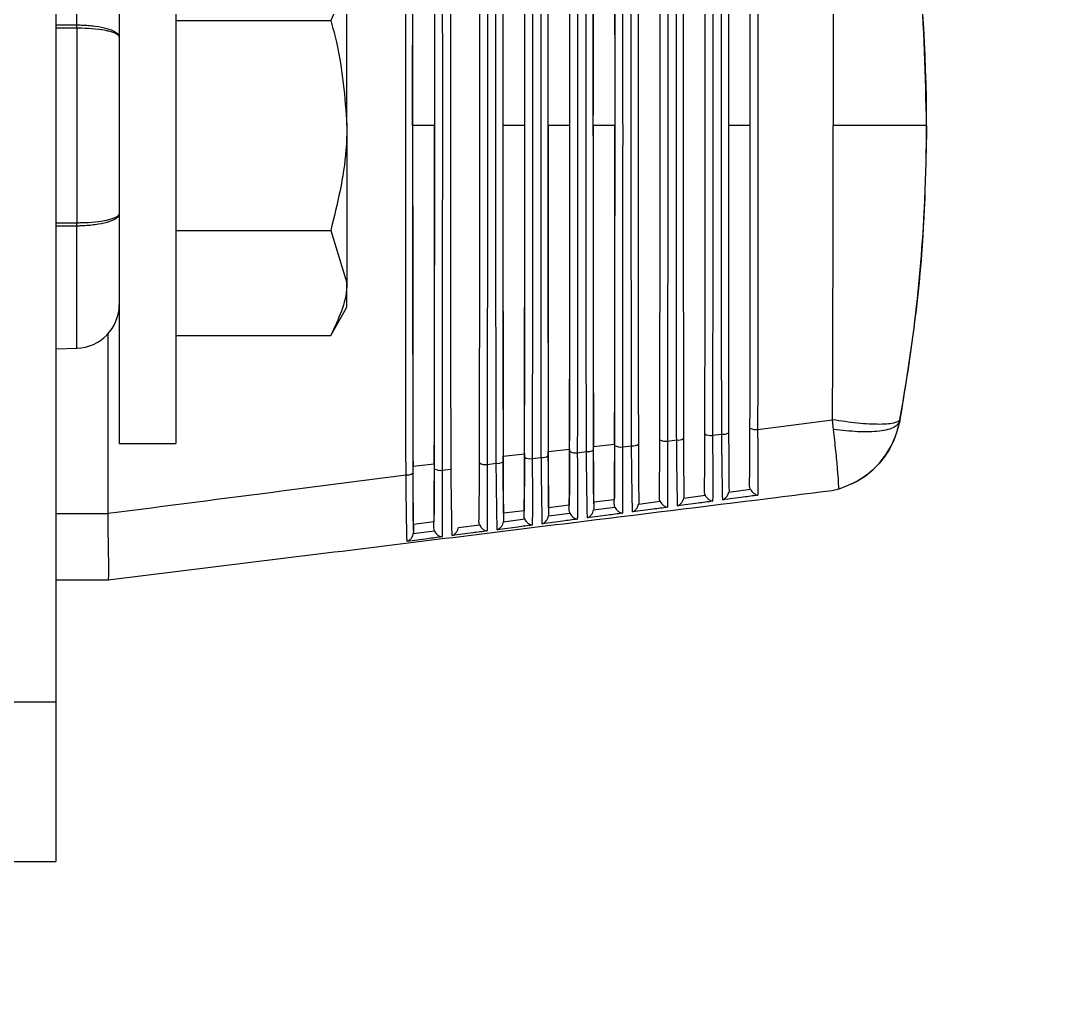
# Model space of a CAD drawing. Extents: x 2 to 136, y 1 to 99.
# Drawn here: x 132.686 to 134.094, y 44.081 to 45.434 of the extents above; entities that cross this region are included whole.
import ezdxf

# ---------------------------------------------------------------- set-up
doc = ezdxf.new("R2010")
doc.units = 0
doc.header["$MEASUREMENT"] = 0
doc.layers.add('OBJECT', color=7, linetype='CONTINUOUS')

msp = doc.modelspace()

# ---------------------------------------------------------------- linework, layer by layer
at = {"layer": 'OBJECT'}
for p, q in [((132.7346, 48.475), (132.7346, 44.4974)), ((132.8216, 45.7275), (132.8216, 44.8525)), ((132.8996, 45.7275), (132.8996, 44.8525)), ((132.7632, 45.4283), (132.7632, 45.5962)), ((133.1346, 45.29), (133.1346, 45.5065)), ((132.8996, 45.4343), (133.1123, 45.4343)), ((132.7346, 45.4285), (132.7632, 45.4283)), ((132.7632, 45.4238), (132.7346, 45.4239)), ((132.7632, 45.4238), (132.7632, 45.1562)), ((133.1346, 45.29), (133.1346, 45.0735)), ((133.2552, 45.29), (133.225, 45.29)), ((133.3791, 45.29), (133.3491, 45.29)), ((133.4411, 45.29), (133.4111, 45.29)), ((133.5031, 45.29), (133.4731, 45.29)), ((133.689, 45.29), (133.6592, 45.29)), ((132.7346, 45.1561), (132.7632, 45.1562)), ((132.7632, 44.9837), (132.7632, 45.1517)), ((132.8996, 45.1457), (133.1123, 45.1457)), ((133.1123, 45.1457), (133.1346, 45.0735)), ((133.1346, 45.04), (133.1346, 45.0735)), ((133.1123, 45.0013), (133.1346, 45.04)), ((132.8066, 44.7567), (132.8066, 45.004)), ((132.8996, 45.0013), (133.1123, 45.0013)), ((132.7346, 44.983), (132.7632, 44.9837)), ((133.6993, 44.872), (133.8023, 44.8853)), ((133.8036, 44.8721), (133.8023, 44.8853)), ((133.895, 44.8857), (133.8946, 44.8833)), ((133.5753, 44.856), (133.588, 44.8576)), ((133.6373, 44.864), (133.65, 44.8656)), ((132.8216, 44.8525), (132.8996, 44.8525)), ((133.4115, 44.8419), (133.4407, 44.8451)), ((133.4514, 44.84), (133.4639, 44.8416)), ((133.4735, 44.8486), (133.5027, 44.8517)), ((133.5133, 44.848), (133.5259, 44.8496)), ((133.3495, 44.8352), (133.3787, 44.8384)), ((133.3894, 44.832), (133.4019, 44.8336)), ((133.2255, 44.8216), (133.2548, 44.8248)), ((133.2654, 44.8159), (133.2779, 44.8176)), ((133.3274, 44.8239), (133.3399, 44.8256)), ((133.6597, 44.7858), (133.6895, 44.7897)), ((133.66, 44.7884), (133.6597, 44.7858)), ((133.8109, 44.79), (133.8017, 44.7877)), ((133.829, 44.7971), (133.829, 44.7971)), ((133.5022, 44.7754), (133.474, 44.7719)), ((133.474, 44.7719), (133.474, 44.7633)), ((133.5022, 44.7698), (133.5022, 44.7754)), ((133.5358, 44.7694), (133.5653, 44.7733)), ((133.536, 44.7716), (133.5358, 44.7694)), ((133.5977, 44.7776), (133.6274, 44.7815)), ((133.598, 44.78), (133.5977, 44.7776)), ((132.8066, 44.7565), (132.8066, 44.7567)), ((133.3782, 44.7602), (133.35, 44.7567)), ((133.35, 44.7567), (133.35, 44.7468)), ((133.3782, 44.7532), (133.3782, 44.7602)), ((133.4118, 44.7532), (133.4412, 44.757)), ((133.4402, 44.7678), (133.412, 44.7643)), ((133.412, 44.7643), (133.412, 44.7551)), ((133.4402, 44.7615), (133.4402, 44.7678)), ((133.4738, 44.7613), (133.5032, 44.7651)), ((133.474, 44.7633), (133.4738, 44.7613)), ((132.7346, 44.7565), (132.8066, 44.7565)), ((133.2542, 44.745), (133.226, 44.7415)), ((133.2542, 44.7368), (133.2542, 44.745)), ((133.3499, 44.7451), (133.3791, 44.7489)), ((133.35, 44.7468), (133.3499, 44.7451)), ((133.412, 44.7551), (133.4118, 44.7532)), ((133.2259, 44.7291), (133.255, 44.7328)), ((133.226, 44.7305), (133.2259, 44.7291)), ((133.226, 44.7415), (133.226, 44.7305)), ((133.2879, 44.7371), (133.317, 44.7409)), ((133.0953, 44.7004), (132.8066, 44.665)), ((132.8066, 44.665), (132.7346, 44.665)), ((132.8066, 44.665), (132.8066, 44.665)), ((132.5466, 44.4974), (132.7346, 44.4974)), ((132.7346, 44.4974), (132.7346, 44.278)), ((132.5466, 44.278), (132.7346, 44.278))]:
    msp.add_line(p, q, dxfattribs=at)
at = {"layer": 'OBJECT', "flags": 128}
msp.add_lwpolyline([(132.7632, 45.1517), (132.7432, 45.1516), (132.7346, 45.1515)], dxfattribs=at)
at = {"layer": 'OBJECT'}
for centre, radius, start, end in [((128.8466, 45.29), 6.655, 198.09222, 30.43444), ((128.8466, 45.29), 6.555, 288.09222, 28.91206), ((128.8466, 45.29), 6.5028, 288.09222, 28.06824), ((128.8466, 45.29), 6.4944, 288.09222, 27.92823), ((128.8466, 45.29), 6.3069, 288.09222, 28.09373), ((131.6816, 45.29), 2.25, 359.0318, 6.8113), ((132.4076, 45.426), 0.3556, 359.6364, 0.3636), ((131.6816, 45.29), 2.25, 349.5863, 357.7412), ((132.4076, 45.154), 0.3556, 359.6364, 0.3636), ((132.7616, 45.0437), 0.06, 271.5, 0), ((133.6967, 44.8878), 0.016, 240.2616, 279.3253), ((133.7765, 44.905), 0.12, 295.9218, 349.5863), ((133.5727, 44.8713), 0.0156, 239.3136, 279.5686), ((133.5901, 44.8712), 0.0138, 261.1256, 302.1851), ((133.6347, 44.8795), 0.0158, 239.7883, 279.446), ((133.6521, 44.8794), 0.014, 261.2267, 301.6959), ((133.4488, 44.8549), 0.0152, 238.3863, 279.7966), ((133.466, 44.8549), 0.0134, 260.9271, 303.1549), ((133.5108, 44.8631), 0.0153, 238.8452, 279.6884), ((133.5281, 44.8631), 0.0136, 261.0308, 302.664), ((133.342, 44.8385), 0.0131, 260.7441, 304.1001), ((133.3868, 44.8467), 0.015, 237.923, 279.9121), ((133.404, 44.8467), 0.0133, 260.8346, 303.6271), ((133.2628, 44.8303), 0.0146, 237.0184, 280.1309), ((133.3248, 44.8385), 0.0148, 237.4648, 280.0284), ((133.218, 44.8222), 0.0128, 260.5612, 305.0362)]:
    msp.add_arc(centre, radius, start, end, dxfattribs=at)
for centre, major_axis, start_param, end_param in [((133.2442, 45.29), (0, 2.2176), 1.353401, 1.788192), ((133.236, 45.29), (0, 2.217), 4.497874, 4.926904), ((133.298, 45.29), (0, 2.2137), 4.501238, 4.923539), ((133.3682, 45.29), (0, 2.2111), 1.360135, 1.781458), ((133.36, 45.29), (0, 2.2105), 4.504611, 4.920167), ((133.4302, 45.29), (0, 2.2078), 1.363514, 1.778079), ((133.422, 45.29), (0, 2.2072), 4.507992, 4.916786), ((133.4922, 45.29), (0, 2.2046), 1.366901, 1.774692), ((133.484, 45.29), (0, 2.204), 4.511381, 4.913397), ((133.5542, 45.29), (0, 2.2013), 1.370296, 1.771297), ((133.546, 45.29), (0, 2.2007), 4.514778, 4.91), ((133.6162, 45.29), (0, 2.1981), 1.373699, 1.767893), ((133.608, 45.29), (0, 2.1975), 4.518183, 4.906595), ((133.6782, 45.29), (0, 2.1948), 1.377111, 1.764481), ((133.67, 45.29), (0, 2.1942), 4.521597, 4.903181)]:
    msp.add_ellipse(centre, major_axis=major_axis, ratio=0.008727, start_param=start_param, end_param=end_param, dxfattribs=at)
for points, knots in [([(133.2159, 44.8095), (133.2159, 44.8161), (133.2158, 44.8486), (133.2156, 44.9864), (133.2154, 45.2108), (133.2154, 45.5011), (133.2157, 45.6807), (133.2159, 45.7705)], [0, 0, 0, 0, 0.0206636, 0.1033312, 0.4348087, 0.7174044, 1, 1, 1, 1]), ([(133.225, 45.29), (133.225, 45.3688), (133.2251, 45.5263), (133.2253, 45.6811), (133.2255, 45.7584)], [0, 0, 0, 0, 0.500491, 1, 1, 1, 1]), ([(133.2654, 45.7641), (133.2654, 45.7575), (133.2655, 45.7249), (133.2657, 45.5871), (133.2659, 45.3648), (133.2658, 45.079), (133.2655, 44.9036), (133.2654, 44.8159)], [0, 0, 0, 0, 0.020946, 0.104745, 0.44076, 0.72038, 1, 1, 1, 1]), ([(133.2779, 44.8176), (133.2779, 44.8241), (133.2778, 44.8567), (133.2776, 44.9945), (133.2774, 45.2163), (133.2775, 45.501), (133.2777, 45.6753), (133.2779, 45.7624)], [0, 0, 0, 0, 0.021019, 0.105106, 0.44228, 0.72114, 1, 1, 1, 1]), ([(133.2548, 45.7552), (133.2549, 45.6619), (133.2552, 45.5079), (133.2552, 45.3516), (133.2552, 45.29)], [0, 0, 0, 0, 0.605765, 1, 1, 1, 1]), ([(133.3274, 45.7561), (133.3274, 45.7495), (133.3275, 45.7169), (133.3277, 45.579), (133.3279, 45.3593), (133.3278, 45.079), (133.3275, 44.909), (133.3274, 44.8239)], [0, 0, 0, 0, 0.021311, 0.106568, 0.448432, 0.724216, 1, 1, 1, 1]), ([(133.3399, 44.8256), (133.3399, 44.8321), (133.3398, 44.8647), (133.3396, 45.0027), (133.3394, 45.2218), (133.3395, 45.501), (133.3398, 45.67), (133.3399, 45.7544)], [0, 0, 0, 0, 0.021386, 0.106942, 0.450009, 0.725004, 1, 1, 1, 1]), ([(133.3894, 45.748), (133.3894, 45.7415), (133.3894, 45.7089), (133.3897, 45.5708), (133.3898, 45.3538), (133.3898, 45.0791), (133.3895, 44.9143), (133.3894, 44.832)], [0, 0, 0, 0, 0.0216885, 0.1084547, 0.456373, 0.7281864, 1, 1, 1, 1]), ([(133.4019, 44.8336), (133.4019, 44.8401), (133.4018, 44.8727), (133.4016, 45.0108), (133.4015, 45.2273), (133.4015, 45.5009), (133.4018, 45.6646), (133.4019, 45.7464)], [0, 0, 0, 0, 0.021766, 0.108843, 0.45801, 0.729005, 1, 1, 1, 1]), ([(133.4514, 45.74), (133.4514, 45.7335), (133.4514, 45.7008), (133.4516, 45.5627), (133.4518, 45.3483), (133.4517, 45.0791), (133.4515, 44.9197), (133.4514, 44.84)], [0, 0, 0, 0, 0.022079, 0.110409, 0.464597, 0.732299, 1, 1, 1, 1]), ([(133.4639, 44.8416), (133.4639, 44.8481), (133.4639, 44.8808), (133.4636, 45.0189), (133.4635, 45.2328), (133.4636, 45.5009), (133.4638, 45.6592), (133.4639, 45.7384)], [0, 0, 0, 0, 0.02216, 0.110812, 0.466297, 0.733148, 1, 1, 1, 1]), ([(133.4731, 45.29), (133.4732, 45.3491), (133.4732, 45.4974), (133.4734, 45.6435), (133.4735, 45.7314)], [0, 0, 0, 0, 0.399041, 1, 1, 1, 1]), ([(133.5027, 45.7283), (133.5028, 45.6345), (133.503, 45.4893), (133.5031, 45.3422), (133.5031, 45.29)], [0, 0, 0, 0, 0.645444, 1, 1, 1, 1]), ([(133.5133, 45.732), (133.5134, 45.7255), (133.5134, 45.6928), (133.5136, 45.5546), (133.5138, 45.3428), (133.5137, 45.0791), (133.5135, 44.925), (133.5133, 44.848)], [0, 0, 0, 0, 0.022484, 0.112433, 0.473119, 0.73656, 1, 1, 1, 1]), ([(133.5259, 44.8496), (133.5259, 44.8561), (133.5259, 44.8888), (133.5257, 45.027), (133.5255, 45.2383), (133.5256, 45.5008), (133.5258, 45.6539), (133.5259, 45.7304)], [0, 0, 0, 0, 0.022568, 0.112852, 0.474885, 0.737443, 1, 1, 1, 1]), ([(133.5753, 45.724), (133.5753, 45.7175), (133.5754, 45.6848), (133.5756, 45.5465), (133.5757, 45.3374), (133.5757, 45.0792), (133.5754, 44.9304), (133.5753, 44.856)], [0, 0, 0, 0, 0.022904, 0.114532, 0.481956, 0.740978, 1, 1, 1, 1]), ([(133.588, 44.8576), (133.5879, 44.8642), (133.5879, 44.8969), (133.5877, 45.0352), (133.5875, 45.2438), (133.5876, 45.5008), (133.5878, 45.6485), (133.588, 45.7224)], [0, 0, 0, 0, 0.022991, 0.114969, 0.483793, 0.741896, 1, 1, 1, 1]), ([(133.6373, 45.716), (133.6373, 45.7095), (133.6374, 45.6767), (133.6376, 45.5384), (133.6377, 45.3319), (133.6376, 45.0792), (133.6374, 44.9357), (133.6373, 44.864)], [0, 0, 0, 0, 0.023339, 0.116711, 0.491126, 0.745563, 1, 1, 1, 1]), ([(133.65, 44.8656), (133.65, 44.8722), (133.6499, 44.9049), (133.6497, 45.0433), (133.6496, 45.2492), (133.6497, 45.5008), (133.6499, 45.6432), (133.65, 45.7144)], [0, 0, 0, 0, 0.02343, 0.117164, 0.493038, 0.746519, 1, 1, 1, 1]), ([(133.6993, 45.708), (133.6993, 45.7014), (133.6994, 45.6687), (133.6996, 45.5302), (133.6997, 45.3264), (133.6996, 45.0793), (133.6994, 44.9411), (133.6993, 44.872)], [0, 0, 0, 0, 0.023792, 0.118973, 0.500647, 0.750324, 1, 1, 1, 1]), ([(133.8023, 45.6947), (133.8025, 45.6282), (133.8031, 45.4941), (133.8032, 45.3584), (133.8033, 45.29)], [0, 0, 0, 0, 0.496376, 1, 1, 1, 1]), ([(133.9316, 45.29), (133.9301, 45.3578), (133.927, 45.4934), (133.9057, 45.6273), (133.895, 45.6943)], [0, 0, 0, 0, 0.5, 1, 1, 1, 1]), ([(133.1346, 45.5065), (133.1346, 45.5048), (133.1343, 45.4804), (133.1229, 45.4565), (133.1123, 45.4343)], [0, 0, 0, 0, 0.070213, 1, 1, 1, 1]), ([(133.1123, 45.4343), (133.1151, 45.4244), (133.1282, 45.3774), (133.1318, 45.3286), (133.1346, 45.29)], [0, 0, 0, 0, 0.211002, 1, 1, 1, 1]), ([(132.7632, 45.4283), (132.7653, 45.4282), (132.7742, 45.4281), (132.7892, 45.4268), (132.8012, 45.4244), (132.8112, 45.4213), (132.8191, 45.4175), (132.8216, 45.4134), (132.8216, 45.4113), (132.8216, 45.4113)], [0, 0, 0, 0, 0.069183, 0.283874, 0.497975, 0.542439, 0.769066, 0.9953, 1, 1, 1, 1]), ([(132.8216, 45.4113), (132.8216, 45.4113), (132.8216, 45.4116), (132.8215, 45.4122), (132.8208, 45.4137), (132.8177, 45.4163), (132.8112, 45.4186), (132.8012, 45.4209), (132.7892, 45.4227), (132.7742, 45.4236), (132.7653, 45.4237), (132.7632, 45.4238)], [0, 0, 0, 0, 0.0046982, 0.0398693, 0.0943381, 0.2315795, 0.4579638, 0.5023819, 0.7162911, 0.9308515, 1, 1, 1, 1]), ([(133.1346, 45.29), (133.1344, 45.2787), (133.1333, 45.2298), (133.1214, 45.1822), (133.1123, 45.1457)], [0, 0, 0, 0, 0.2318492, 1, 1, 1, 1]), ([(133.225, 45.29), (133.225, 45.2112), (133.2251, 45.0537), (133.2253, 44.8989), (133.2255, 44.8216)], [0, 0, 0, 0, 0.500491, 1, 1, 1, 1]), ([(133.2548, 44.8248), (133.2549, 44.9181), (133.2552, 45.0721), (133.2552, 45.2284), (133.2552, 45.29)], [0, 0, 0, 0, 0.605766, 1, 1, 1, 1]), ([(133.3491, 45.29), (133.3491, 45.2308), (133.3491, 45.078), (133.3494, 44.9275), (133.3495, 44.8352)], [0, 0, 0, 0, 0.387367, 1, 1, 1, 1]), ([(133.3787, 44.8384), (133.3789, 44.9318), (133.3791, 45.0813), (133.3791, 45.233), (133.3791, 45.29)], [0, 0, 0, 0, 0.624364, 1, 1, 1, 1]), ([(133.4111, 45.29), (133.4111, 45.2308), (133.4111, 45.0803), (133.4114, 44.932), (133.4115, 44.8419)], [0, 0, 0, 0, 0.393082, 1, 1, 1, 1]), ([(133.4407, 44.8451), (133.4409, 44.9386), (133.4411, 45.086), (133.4411, 45.2354), (133.4411, 45.29)], [0, 0, 0, 0, 0.634567, 1, 1, 1, 1]), ([(133.4731, 45.29), (133.4732, 45.2308), (133.4732, 45.0826), (133.4734, 44.9365), (133.4735, 44.8486)], [0, 0, 0, 0, 0.399041, 1, 1, 1, 1]), ([(133.5027, 44.8517), (133.5028, 44.9455), (133.503, 45.0907), (133.5031, 45.2378), (133.5031, 45.29)], [0, 0, 0, 0, 0.645444, 1, 1, 1, 1]), ([(133.8023, 44.8853), (133.8025, 44.9518), (133.8031, 45.0859), (133.8032, 45.2216), (133.8033, 45.29)], [0, 0, 0, 0, 0.496376, 1, 1, 1, 1]), ([(133.9316, 45.29), (133.9299, 45.29), (133.9262, 45.29), (133.8967, 45.29), (133.8537, 45.29), (133.8197, 45.29), (133.8033, 45.29)], [0, 0, 0, 0, 0.240773, 0.5, 0.759226, 1, 1, 1, 1]), ([(133.9316, 45.29), (133.9301, 45.2222), (133.927, 45.0866), (133.9057, 44.9527), (133.895, 44.8857)], [0, 0, 0, 0, 0.5, 1, 1, 1, 1]), ([(132.8216, 45.1687), (132.8216, 45.1687), (132.8216, 45.1666), (132.8191, 45.1625), (132.8112, 45.1587), (132.8012, 45.1556), (132.7892, 45.1532), (132.7742, 45.1519), (132.7653, 45.1517), (132.7632, 45.1517)], [0, 0, 0, 0, 0.0046997, 0.2309337, 0.4575607, 0.5020059, 0.7161077, 0.9308008, 1, 1, 1, 1]), ([(132.7632, 45.1562), (132.7653, 45.1563), (132.7742, 45.1564), (132.7892, 45.1573), (132.8012, 45.1591), (132.8112, 45.1614), (132.8177, 45.1637), (132.8208, 45.1663), (132.8215, 45.1678), (132.8216, 45.1684), (132.8216, 45.1687), (132.8216, 45.1687)], [0, 0, 0, 0, 0.069164, 0.283727, 0.497637, 0.542036, 0.76842, 0.905662, 0.960131, 0.995302, 1, 1, 1, 1]), ([(133.1346, 45.0735), (133.1346, 45.0718), (133.1343, 45.0474), (133.1229, 45.0235), (133.1123, 45.0013)], [0, 0, 0, 0, 0.070214, 1, 1, 1, 1]), ([(133.895, 44.8857), (133.8934, 44.8839), (133.8901, 44.8802), (133.8687, 44.8785), (133.838, 44.88), (133.8139, 44.8836), (133.8023, 44.8853)], [0, 0, 0, 0, 0.24117, 0.5, 0.758828, 1, 1, 1, 1]), ([(133.6882, 44.795), (133.6883, 44.8014), (133.6885, 44.8142), (133.6887, 44.8432), (133.6888, 44.8645), (133.6888, 44.8739)], [0, 0, 0, 0, 0.357963, 0.715855, 1, 1, 1, 1]), ([(133.6993, 44.872), (133.6993, 44.8655), (133.6995, 44.8458), (133.6996, 44.8161), (133.6996, 44.7948), (133.6995, 44.7851), (133.6994, 44.7824), (133.6994, 44.7816)], [0, 0, 0, 0, 0.161731, 0.488573, 0.814942, 0.942319, 1, 1, 1, 1]), ([(133.8946, 44.8833), (133.8928, 44.8803), (133.8892, 44.8742), (133.8681, 44.8691), (133.8384, 44.868), (133.8149, 44.8708), (133.8036, 44.8721)], [0, 0, 0, 0, 0.24156, 0.499999, 0.758437, 1, 1, 1, 1]), ([(133.8109, 44.79), (133.8108, 44.7927), (133.8108, 44.7982), (133.8094, 44.8169), (133.807, 44.8416), (133.8048, 44.862), (133.8036, 44.8721)], [0, 0, 0, 0, 0.25, 0.5, 0.75, 1, 1, 1, 1]), ([(133.8946, 44.8833), (133.8917, 44.8726), (133.886, 44.8513), (133.8668, 44.824), (133.8417, 44.8019), (133.8211, 44.794), (133.8109, 44.79)], [0, 0, 0, 0, 0.250001, 0.499999, 0.750001, 1, 1, 1, 1]), ([(133.5642, 44.7782), (133.5643, 44.7842), (133.5645, 44.7962), (133.5647, 44.8252), (133.5648, 44.8475), (133.5648, 44.8579)], [0, 0, 0, 0, 0.347006, 0.693942, 1, 1, 1, 1]), ([(133.5753, 44.856), (133.5754, 44.8495), (133.5755, 44.8299), (133.5756, 44.8003), (133.5756, 44.7784), (133.5755, 44.7686), (133.5754, 44.7658), (133.5754, 44.765)], [0, 0, 0, 0, 0.157483, 0.475733, 0.793525, 0.941799, 1, 1, 1, 1]), ([(133.5893, 44.7668), (133.5893, 44.7676), (133.5892, 44.7706), (133.589, 44.7807), (133.5886, 44.8029), (133.5882, 44.8321), (133.588, 44.8514), (133.588, 44.8576)], [0, 0, 0, 0, 0.058137, 0.21618, 0.531949, 0.848067, 1, 1, 1, 1]), ([(133.5974, 44.8596), (133.5975, 44.8477), (133.5975, 44.8238), (133.5977, 44.796), (133.5979, 44.785), (133.598, 44.78)], [0, 0, 0, 0, 0.350805, 0.701695, 1, 1, 1, 1]), ([(133.6262, 44.7866), (133.6263, 44.7928), (133.6265, 44.8051), (133.6267, 44.8342), (133.6268, 44.856), (133.6268, 44.8659)], [0, 0, 0, 0, 0.352325, 0.704581, 1, 1, 1, 1]), ([(133.6373, 44.864), (133.6374, 44.8575), (133.6375, 44.8378), (133.6376, 44.8082), (133.6376, 44.7866), (133.6375, 44.7769), (133.6374, 44.7741), (133.6374, 44.7733)], [0, 0, 0, 0, 0.15955, 0.481991, 0.803961, 0.942061, 1, 1, 1, 1]), ([(133.6513, 44.7751), (133.6513, 44.7759), (133.6512, 44.779), (133.651, 44.7894), (133.6506, 44.812), (133.6503, 44.8411), (133.65, 44.8599), (133.65, 44.8656)], [0, 0, 0, 0, 0.057873, 0.21801, 0.538017, 0.858387, 1, 1, 1, 1]), ([(133.6594, 44.8675), (133.6595, 44.8556), (133.6595, 44.8318), (133.6597, 44.8042), (133.6599, 44.7933), (133.66, 44.7884)], [0, 0, 0, 0, 0.356146, 0.712375, 1, 1, 1, 1]), ([(133.412, 44.7643), (133.4119, 44.7725), (133.4117, 44.7889), (133.4116, 44.8182), (133.4115, 44.8366), (133.4115, 44.8419)], [0, 0, 0, 0, 0.414011, 0.827965, 1, 1, 1, 1]), ([(133.4407, 44.8451), (133.4407, 44.8304), (133.4406, 44.8027), (133.4404, 44.7789), (133.4403, 44.7696), (133.4402, 44.7678)], [0, 0, 0, 0, 0.477551, 0.899064, 1, 1, 1, 1]), ([(133.4402, 44.7615), (133.4403, 44.7671), (133.4405, 44.7783), (133.4407, 44.8074), (133.4408, 44.8306), (133.4408, 44.842)], [0, 0, 0, 0, 0.337219, 0.67438, 1, 1, 1, 1]), ([(133.4653, 44.7504), (133.4653, 44.7512), (133.4652, 44.7539), (133.465, 44.7634), (133.4646, 44.7847), (133.4642, 44.8142), (133.464, 44.8344), (133.4639, 44.8416)], [0, 0, 0, 0, 0.058671, 0.212822, 0.520728, 0.828955, 1, 1, 1, 1]), ([(133.4734, 44.8436), (133.4734, 44.8317), (133.4735, 44.808), (133.4737, 44.7794), (133.4739, 44.7686), (133.474, 44.7633)], [0, 0, 0, 0, 0.340987, 0.682053, 1, 1, 1, 1]), ([(133.474, 44.7719), (133.4739, 44.7803), (133.4737, 44.7971), (133.4736, 44.8261), (133.4735, 44.8439), (133.4735, 44.8486)], [0, 0, 0, 0, 0.423013, 0.845962, 1, 1, 1, 1]), ([(133.5027, 44.8517), (133.5027, 44.8373), (133.5026, 44.8099), (133.5024, 44.7864), (133.5023, 44.7771), (133.5022, 44.7754)], [0, 0, 0, 0, 0.4771531, 0.9078133, 1, 1, 1, 1]), ([(133.5022, 44.7698), (133.5023, 44.7756), (133.5025, 44.7872), (133.5027, 44.8163), (133.5028, 44.839), (133.5028, 44.85)], [0, 0, 0, 0, 0.341977, 0.683893, 1, 1, 1, 1]), ([(133.5133, 44.848), (133.5134, 44.8415), (133.5135, 44.8219), (133.5136, 44.7923), (133.5136, 44.7703), (133.5135, 44.7604), (133.5134, 44.7576), (133.5134, 44.7568)], [0, 0, 0, 0, 0.155512, 0.469777, 0.783592, 0.941533, 1, 1, 1, 1]), ([(133.5273, 44.7586), (133.5273, 44.7594), (133.5272, 44.7622), (133.527, 44.772), (133.5266, 44.7938), (133.5262, 44.8232), (133.526, 44.8429), (133.5259, 44.8496)], [0, 0, 0, 0, 0.058402, 0.214453, 0.526192, 0.838269, 1, 1, 1, 1]), ([(133.5354, 44.8516), (133.5354, 44.8397), (133.5355, 44.8159), (133.5357, 44.7877), (133.5359, 44.7768), (133.536, 44.7716)], [0, 0, 0, 0, 0.345759, 0.691604, 1, 1, 1, 1]), ([(133.3494, 44.8276), (133.3494, 44.8158), (133.3495, 44.7921), (133.3497, 44.7629), (133.3499, 44.7522), (133.35, 44.7468)], [0, 0, 0, 0, 0.332165, 0.664412, 1, 1, 1, 1]), ([(133.35, 44.7567), (133.3499, 44.7647), (133.3497, 44.7806), (133.3496, 44.8102), (133.3495, 44.8292), (133.3495, 44.8352)], [0, 0, 0, 0, 0.405543, 0.811027, 1, 1, 1, 1]), ([(133.3787, 44.8384), (133.3787, 44.8234), (133.3786, 44.7954), (133.3784, 44.7714), (133.3783, 44.7621), (133.3782, 44.7602)], [0, 0, 0, 0, 0.477916, 0.890823, 1, 1, 1, 1]), ([(133.3782, 44.7532), (133.3783, 44.7587), (133.3785, 44.7695), (133.3788, 44.7985), (133.3788, 44.8222), (133.3788, 44.834)], [0, 0, 0, 0, 0.332713, 0.665365, 1, 1, 1, 1]), ([(133.3894, 44.832), (133.3894, 44.8255), (133.3896, 44.8059), (133.3897, 44.7765), (133.3896, 44.754), (133.3895, 44.7441), (133.3894, 44.7412), (133.3894, 44.7405)], [0, 0, 0, 0, 0.151844, 0.458695, 0.765103, 0.940994, 1, 1, 1, 1]), ([(133.4033, 44.7423), (133.4033, 44.743), (133.4032, 44.7456), (133.403, 44.7548), (133.4027, 44.7757), (133.4022, 44.8053), (133.402, 44.8259), (133.4019, 44.8336)], [0, 0, 0, 0, 0.058942, 0.211284, 0.515533, 0.820093, 1, 1, 1, 1]), ([(133.4114, 44.8356), (133.4114, 44.8238), (133.4115, 44.8), (133.4117, 44.7712), (133.4119, 44.7604), (133.412, 44.7551)], [0, 0, 0, 0, 0.336461, 0.673003, 1, 1, 1, 1]), ([(133.4514, 44.84), (133.4514, 44.8335), (133.4516, 44.8139), (133.4517, 44.7844), (133.4516, 44.7621), (133.4515, 44.7522), (133.4514, 44.7494), (133.4514, 44.7486)], [0, 0, 0, 0, 0.1536344, 0.4641066, 0.7741299, 0.9412666, 1, 1, 1, 1]), ([(133.226, 44.7415), (133.2259, 44.749), (133.2257, 44.7641), (133.2255, 44.7942), (133.2255, 44.8143), (133.2255, 44.8216)], [0, 0, 0, 0, 0.390007, 0.779955, 1, 1, 1, 1]), ([(133.2548, 44.8248), (133.2547, 44.8119), (133.2547, 44.786), (133.2544, 44.7596), (133.2543, 44.7487), (133.2542, 44.745)], [0, 0, 0, 0, 0.396565, 0.793191, 1, 1, 1, 1]), ([(133.2542, 44.7368), (133.2543, 44.7419), (133.2545, 44.752), (133.2548, 44.7809), (133.2548, 44.8054), (133.2549, 44.8181)], [0, 0, 0, 0, 0.324373, 0.648691, 1, 1, 1, 1]), ([(133.2654, 44.8159), (133.2654, 44.8095), (133.2656, 44.7899), (133.2657, 44.7607), (133.2656, 44.7378), (133.2655, 44.7278), (133.2654, 44.725), (133.2654, 44.7244)], [0, 0, 0, 0, 0.148505, 0.448597, 0.748257, 0.940445, 1, 1, 1, 1]), ([(133.2793, 44.7262), (133.2793, 44.7268), (133.2792, 44.7291), (133.279, 44.7377), (133.2787, 44.7578), (133.2782, 44.7876), (133.278, 44.809), (133.2779, 44.8176)], [0, 0, 0, 0, 0.059496, 0.20846, 0.505893, 0.803609, 1, 1, 1, 1]), ([(133.3162, 44.745), (133.3163, 44.7502), (133.3165, 44.7607), (133.3168, 44.7897), (133.3168, 44.8138), (133.3169, 44.826)], [0, 0, 0, 0, 0.328436, 0.656815, 1, 1, 1, 1]), ([(133.3274, 44.8239), (133.3274, 44.8175), (133.3276, 44.7979), (133.3277, 44.7686), (133.3276, 44.7459), (133.3275, 44.7359), (133.3274, 44.7331), (133.3274, 44.7324)], [0, 0, 0, 0, 0.150137, 0.453533, 0.756489, 0.940722, 1, 1, 1, 1]), ([(133.3413, 44.7342), (133.3413, 44.7349), (133.3412, 44.7373), (133.341, 44.7462), (133.3407, 44.7667), (133.3402, 44.7965), (133.34, 44.8175), (133.3399, 44.8256)], [0, 0, 0, 0, 0.0592175, 0.2098329, 0.5105952, 0.8116536, 1, 1, 1, 1]), ([(132.8066, 44.7567), (132.8859, 44.767), (133.0224, 44.7846), (133.1588, 44.8022), (133.2159, 44.8095)], [0, 0, 0, 0, 0.58145, 1, 1, 1, 1]), ([(133.2173, 44.7181), (133.2173, 44.7188), (133.2172, 44.721), (133.217, 44.7292), (133.2167, 44.749), (133.2162, 44.7788), (133.216, 44.8006), (133.2159, 44.8095)], [0, 0, 0, 0, 0.059775, 0.207162, 0.501411, 0.795934, 1, 1, 1, 1]), ([(133.2253, 44.8117), (133.2254, 44.7999), (133.2254, 44.7762), (133.2257, 44.7465), (133.2259, 44.736), (133.226, 44.7305)], [0, 0, 0, 0, 0.3242056, 0.6484895, 1, 1, 1, 1]), ([(133.8017, 44.7877), (133.796, 44.787), (133.7676, 44.7834), (133.6482, 44.7687), (133.4184, 44.7402), (133.2113, 44.7147), (133.0953, 44.7004)], [0, 0, 0, 0, 0.024148, 0.120739, 0.507103, 1, 1, 1, 1]), ([(133.6274, 44.7815), (133.6273, 44.7816), (133.6267, 44.7829), (133.6263, 44.7846), (133.6263, 44.7862), (133.6262, 44.7866)], [0, 0, 0, 0, 0.0976105, 0.7935303, 1, 1, 1, 1]), ([(133.6513, 44.7751), (133.6514, 44.7751), (133.6517, 44.7753), (133.6534, 44.7762), (133.6559, 44.7783), (133.6585, 44.782), (133.6593, 44.7846), (133.6597, 44.7858)], [0, 0, 0, 0, 0.0082759, 0.0945615, 0.478392, 0.7705637, 1, 1, 1, 1]), ([(133.6895, 44.7897), (133.6894, 44.7899), (133.6888, 44.7912), (133.6883, 44.793), (133.6883, 44.7946), (133.6882, 44.795)], [0, 0, 0, 0, 0.112359, 0.784067, 1, 1, 1, 1]), ([(133.6895, 44.7897), (133.6901, 44.7887), (133.6915, 44.7864), (133.6946, 44.7836), (133.6973, 44.7821), (133.699, 44.7816), (133.6994, 44.7816), (133.6994, 44.7816)], [0, 0, 0, 0, 0.236908, 0.528795, 0.900013, 0.991343, 1, 1, 1, 1]), ([(133.5653, 44.7733), (133.5653, 44.7734), (133.5647, 44.7746), (133.5643, 44.7763), (133.5643, 44.7778), (133.5642, 44.7782)], [0, 0, 0, 0, 0.081376, 0.802712, 1, 1, 1, 1]), ([(133.5653, 44.7733), (133.5659, 44.7723), (133.5671, 44.77), (133.5701, 44.7672), (133.573, 44.7656), (133.5748, 44.7651), (133.5754, 44.765), (133.5754, 44.765)], [0, 0, 0, 0, 0.2207651, 0.49454, 0.8478251, 0.9915676, 1, 1, 1, 1]), ([(133.5893, 44.7668), (133.5894, 44.7669), (133.5898, 44.7671), (133.5915, 44.768), (133.5941, 44.7702), (133.5966, 44.7738), (133.5974, 44.7764), (133.5977, 44.7776)], [0, 0, 0, 0, 0.0082081, 0.119711, 0.4937346, 0.7767464, 1, 1, 1, 1]), ([(133.6374, 44.7733), (133.6308, 44.7724), (133.6148, 44.7702), (133.5987, 44.7681), (133.5893, 44.7668)], [0, 0, 0, 0, 0.412352, 1, 1, 1, 1]), ([(133.6274, 44.7815), (133.628, 44.7805), (133.6293, 44.7782), (133.6323, 44.7754), (133.6351, 44.7739), (133.6369, 44.7734), (133.6374, 44.7733), (133.6374, 44.7733)], [0, 0, 0, 0, 0.2256408, 0.5069825, 0.8682201, 0.9914648, 1, 1, 1, 1]), ([(133.6994, 44.7816), (133.6928, 44.7807), (133.6768, 44.7785), (133.6607, 44.7764), (133.6513, 44.7751)], [0, 0, 0, 0, 0.4123132, 1, 1, 1, 1]), ([(133.4412, 44.757), (133.4411, 44.7571), (133.4406, 44.7582), (133.4403, 44.7597), (133.4402, 44.7612), (133.4402, 44.7615)], [0, 0, 0, 0, 0.043863, 0.819898, 1, 1, 1, 1]), ([(133.4412, 44.757), (133.4417, 44.756), (133.4429, 44.7538), (133.4457, 44.751), (133.4487, 44.7493), (133.4507, 44.7487), (133.4514, 44.7486), (133.4514, 44.7486)], [0, 0, 0, 0, 0.211693, 0.471321, 0.809155, 0.991768, 1, 1, 1, 1]), ([(133.4653, 44.7504), (133.4654, 44.7505), (133.466, 44.7507), (133.4678, 44.7517), (133.4705, 44.7541), (133.4728, 44.7576), (133.4735, 44.7601), (133.4738, 44.7613)], [0, 0, 0, 0, 0.008027, 0.167038, 0.521987, 0.788059, 1, 1, 1, 1]), ([(133.5134, 44.7568), (133.5068, 44.7559), (133.4908, 44.7538), (133.4747, 44.7517), (133.4653, 44.7504)], [0, 0, 0, 0, 0.412428, 1, 1, 1, 1]), ([(133.5032, 44.7651), (133.5032, 44.7652), (133.5027, 44.7664), (133.5023, 44.768), (133.5023, 44.7695), (133.5022, 44.7698)], [0, 0, 0, 0, 0.063497, 0.811435, 1, 1, 1, 1]), ([(133.5032, 44.7651), (133.5038, 44.7641), (133.505, 44.7619), (133.5079, 44.7591), (133.5108, 44.7574), (133.5127, 44.7569), (133.5134, 44.7568), (133.5134, 44.7568)], [0, 0, 0, 0, 0.2161177, 0.4826666, 0.8281497, 0.9916583, 1, 1, 1, 1]), ([(133.5273, 44.7586), (133.5274, 44.7586), (133.5279, 44.7589), (133.5297, 44.7598), (133.5323, 44.7621), (133.5347, 44.7657), (133.5354, 44.7683), (133.5358, 44.7694)], [0, 0, 0, 0, 0.008109, 0.143847, 0.508255, 0.782549, 1, 1, 1, 1]), ([(133.5754, 44.765), (133.5688, 44.7641), (133.5528, 44.762), (133.5367, 44.7599), (133.5273, 44.7586)], [0, 0, 0, 0, 0.412394, 1, 1, 1, 1]), ([(132.8066, 44.665), (132.8069, 44.6664), (132.8074, 44.6691), (132.8073, 44.6899), (132.8065, 44.7196), (132.8066, 44.7445), (132.8066, 44.7565)], [0, 0, 0, 0, 0.253584, 0.507164, 0.760847, 1, 1, 1, 1]), ([(133.317, 44.7409), (133.3167, 44.742), (133.3163, 44.7434), (133.3162, 44.7448), (133.3162, 44.745)], [0, 0, 0, 0, 0.835921, 1, 1, 1, 1]), ([(133.3413, 44.7342), (133.3414, 44.7342), (133.3421, 44.7345), (133.3441, 44.7356), (133.3468, 44.7381), (133.349, 44.7416), (133.3496, 44.744), (133.3499, 44.7451)], [0, 0, 0, 0, 0.007882, 0.210623, 0.547438, 0.798167, 1, 1, 1, 1]), ([(133.3791, 44.7489), (133.3791, 44.7489), (133.3786, 44.7501), (133.3783, 44.7515), (133.3782, 44.753), (133.3782, 44.7532)], [0, 0, 0, 0, 0.022584, 0.82806, 1, 1, 1, 1]), ([(133.3791, 44.7489), (133.3796, 44.7479), (133.3808, 44.7457), (133.3836, 44.7429), (133.3865, 44.7412), (133.3886, 44.7406), (133.3894, 44.7405), (133.3894, 44.7405)], [0, 0, 0, 0, 0.2074657, 0.4604449, 0.790795, 0.9918476, 1, 1, 1, 1]), ([(133.4033, 44.7423), (133.4034, 44.7423), (133.4041, 44.7426), (133.406, 44.7436), (133.4086, 44.7461), (133.4109, 44.7496), (133.4116, 44.7521), (133.4118, 44.7532)], [0, 0, 0, 0, 0.007945, 0.189259, 0.535047, 0.793248, 1, 1, 1, 1]), ([(133.4514, 44.7486), (133.4448, 44.7478), (133.4288, 44.7456), (133.4127, 44.7435), (133.4033, 44.7423)], [0, 0, 0, 0, 0.412465, 1, 1, 1, 1]), ([(133.2173, 44.7181), (133.2174, 44.7182), (133.2183, 44.7185), (133.2204, 44.7196), (133.2231, 44.7222), (133.2252, 44.7256), (133.2257, 44.728), (133.2259, 44.7291)], [0, 0, 0, 0, 0.0077487, 0.2506908, 0.5703603, 0.8072175, 1, 1, 1, 1]), ([(133.255, 44.7328), (133.2547, 44.7339), (133.2543, 44.7353), (133.2542, 44.7366), (133.2542, 44.7368)], [0, 0, 0, 0, 0.843612, 1, 1, 1, 1]), ([(133.255, 44.7328), (133.2555, 44.7319), (133.2564, 44.7299), (133.2589, 44.7272), (133.2619, 44.7252), (133.2642, 44.7245), (133.2654, 44.7244), (133.2654, 44.7244)], [0, 0, 0, 0, 0.199293, 0.397082, 0.700897, 0.992018, 1, 1, 1, 1]), ([(133.2793, 44.7262), (133.2794, 44.7262), (133.2802, 44.7265), (133.2823, 44.7276), (133.285, 44.7301), (133.2871, 44.7336), (133.2876, 44.736), (133.2879, 44.7371)], [0, 0, 0, 0, 0.007818, 0.231078, 0.559205, 0.802814, 1, 1, 1, 1]), ([(133.3274, 44.7324), (133.3208, 44.7315), (133.3048, 44.7295), (133.2887, 44.7274), (133.2793, 44.7262)], [0, 0, 0, 0, 0.412532, 1, 1, 1, 1]), ([(133.317, 44.7409), (133.3175, 44.7399), (133.3186, 44.7377), (133.3214, 44.7349), (133.3244, 44.7331), (133.3265, 44.7325), (133.3274, 44.7324), (133.3274, 44.7324)], [0, 0, 0, 0, 0.203471, 0.450054, 0.773102, 0.99194, 1, 1, 1, 1]), ([(133.3894, 44.7405), (133.3828, 44.7396), (133.3668, 44.7375), (133.3507, 44.7354), (133.3413, 44.7342)], [0, 0, 0, 0, 0.412495, 1, 1, 1, 1]), ([(133.2654, 44.7244), (133.2588, 44.7235), (133.2428, 44.7214), (133.2267, 44.7194), (133.2173, 44.7181)], [0, 0, 0, 0, 0.41256, 1, 1, 1, 1])]:
    msp.add_open_spline(points, degree=3, knots=knots, dxfattribs=at)

doc.saveas('drawing.dxf')
